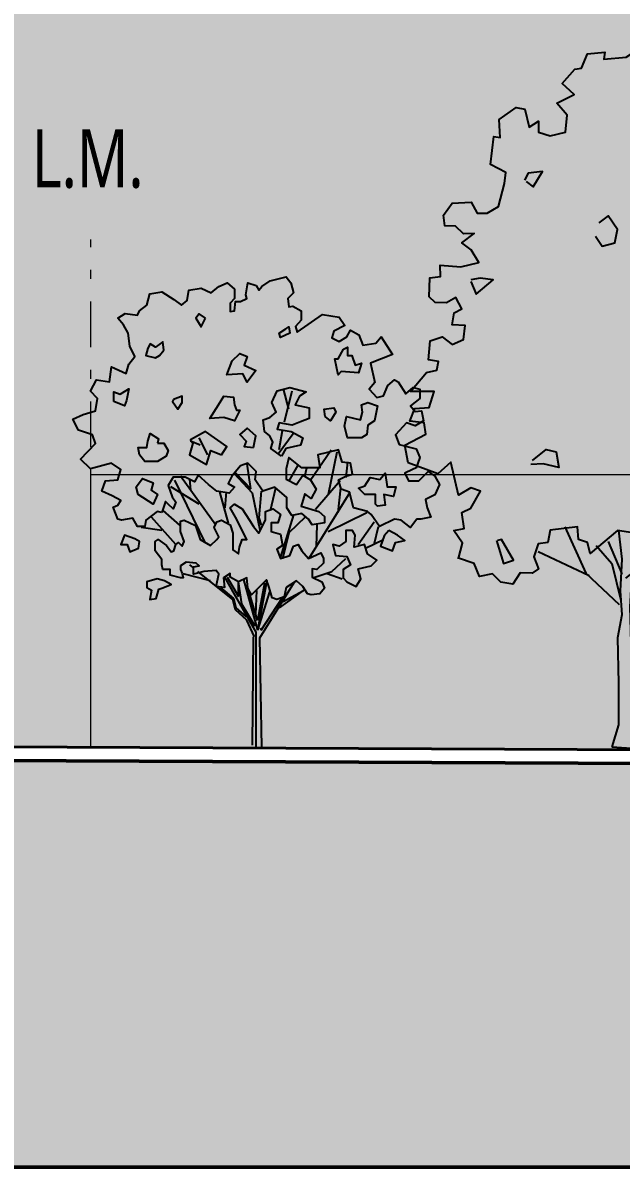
# Model space of a CAD drawing. Header units: millimetres. Extents: x -71 to 10084, y -63 to 6230.
# Drawn here: x 5853.34 to 5859.92, y 4072.01 to 4084.59 of the extents above; entities that cross this region are included whole.
import ezdxf

# ---------------------------------------------------------------- set-up
doc = ezdxf.new("R2010")
doc.units = ezdxf.units.MM
doc.linetypes.add('TRAZO_Y_PUNTO', pattern=[1, 0.5, -0.25, 0, -0.25])
for name, color, linetype, lineweight, true_color in [('HATCHS', 252, 'Continuous', 5, 0x898989), ('LINEA TIERRA', 18, 'Continuous', 50, 0x000000), ('MUROS', 18, 'Continuous', 40, 0x000000), ('TEXTO', 154, 'Continuous', 5, 0x004f9e), ('VISTA', 18, 'Continuous', 15, 0x000000), ('VISTA LEJOS', 8, 'Continuous', 5, 0x7a8581)]:
    doc.layers.add(name, color=color, linetype=linetype, lineweight=lineweight, true_color=true_color)
doc.layers.add('MEDIANERA', color=30, linetype='TRAZO_Y_PUNTO', lineweight=20)
doc.styles.add('COTAS', font='Yu Gothic.ttf', dxfattribs={"width": 0.75})

# ---------------------------------------------------------------- blocks, each defined once
blk = doc.blocks.new('A$C1DFE790B')
at = {"layer": 'HATCHS', "true_color": 0xa3b39e, "transparency": 33554559}
h = blk.add_hatch(color=253, dxfattribs=at)
h.dxf.hatch_style = 1
h.paths.add_polyline_path([(826.6, 1100.9), (811.7, 1083.4), (776.7, 1078.3), (766.5, 1106), (743.9, 1118.4), (734, 1100.9), (714, 1088.5), (693.9, 1098.3), (699.1, 1115.8), (728.9, 1131.2), (714, 1153.4), (668.8, 1161), (601.4, 1113.2), (596.3, 1128.2), (611.6, 1145.7), (611.6, 1170.9), (589, 1183.2), (578.8, 1181.1), (576.2, 1203.3), (591.6, 1218.6), (583.9, 1245.9), (571.1, 1261.3), (528.9, 1251.1), (506.3, 1236.1), (498.6, 1225.9), (490.9, 1238.7), (468.7, 1245.9), (463.6, 1213.5), (466.2, 1203.3), (448.7, 1196), (435.9, 1196), (433.3, 1170.9), (421, 1168.3), (421, 1190.9), (433.3, 1203.3), (433.3, 1228.5), (413.3, 1245.9), (390.7, 1236.1), (370.6, 1218.6), (343.3, 1231), (310.5, 1225.9), (305.8, 1198.6), (290.5, 1185.8), (270.4, 1201.1), (238, 1221.2), (205.6, 1216.1), (197.9, 1185.8), (177.9, 1170.9), (172.7, 1158.5), (140.3, 1163.2), (120.3, 1150.8), (135.2, 1133.3), (148, 1110.7), (152.7, 1075.7), (165.5, 1048), (150.1, 1027.9), (142.9, 1002.7), (102.8, 1020.7), (97.7, 980.5), (62.7, 985.2), (47.3, 955.4), (65.3, 935.3), (60.1, 902.5), (27.3, 892.6), (0, 880.3), (14.9, 850), (52.5, 837.6), (60.1, 815), (20, 772.3), (47.3, 747.1), (102.8, 762.1), (128, 744.6), (120.3, 717.3), (87.4, 714.7), (77.6, 687), (105.4, 674.6), (128, 661.8), (120.3, 649.4), (107.9, 644.3), (120.3, 611.9), (130.1, 609.3), (160.4, 614.4), (172.7, 591.8), (192.8, 591.8), (195.3, 609.3), (225.6, 631.9), (238, 629.4), (248.3, 659.2), (255.5, 652), (268.3, 639.2), (275.5, 657.1), (265.7, 672), (255.5, 701.9), (268.3, 724.5), (300.7, 724.5), (325.9, 712.2), (335.7, 729.6), (363.4, 704.5), (386, 687), (418.4, 681.9), (433.3, 697.2), (415.9, 707), (426.1, 727.1), (448.7, 754.8), (468.7, 762.1), (490.9, 739.5), (488.8, 717.3), (508.8, 687), (541.3, 697.2), (573.7, 669.5), (573.7, 641.7), (586.5, 621.7), (613.8, 626.8), (631.7, 611.9), (641.5, 596.9), (673.9, 601.6), (673.9, 619.1), (659, 631.9), (611.6, 646.9), (621.4, 679.3), (638.9, 666.9), (651.7, 692.1), (636.4, 717.3), (616.3, 729.6), (598.8, 704.5), (571.1, 719.4), (571.1, 747.1), (578.8, 777.4), (613.8, 749.7), (659.4, 749.7), (661.2, 752.3), (656.4, 784.7), (711.9, 797.5), (721.7, 764.6), (744.3, 762.1), (749.4, 732.2), (731.9, 727.1), (711.9, 717.3), (719.1, 692.1), (743, 684), (742.1, 682.6), (752, 641.7), (789.5, 631.9), (799.3, 624.3), (821.9, 591.8), (862, 611.9), (879.5, 609.3), (904.6, 589.3), (922.1, 611.9), (932.4, 611.9), (959.7, 617), (949.9, 641.7), (944.7, 664.4), (969.9, 677.2), (982.3, 704.5), (969.9, 727.1), (952.4, 739.5), (927.3, 714.7), (899.5, 714.7), (889.7, 734.8), (909.8, 744.6), (919.6, 749.7), (929.8, 777.4), (919.6, 800.1), (874.4, 812.4), (864.6, 837.6), (894.4, 870), (917, 862.4), (939.6, 875.2), (934.5, 902.5), (917, 900.3), (904.6, 915.3), (929.8, 935.3), (929.8, 960.5), (912.3, 965.2), (892.3, 947.7), (872.2, 980.5), (862, 985.2), (844.5, 970.3), (832.1, 942.6), (814.2, 937.9), (794.2, 960.5), (809.5, 978), (797.2, 1030), (856.9, 1053.1)])
h.paths.add_polyline_path([(344, 1127.8), (329.7, 1150.7), (338.3, 1162.2), (355.5, 1150.7)], flags=16)
h.paths.add_polyline_path([(427.1, 1036.1), (447.1, 1056.2), (467.2, 1047.6), (458.6, 1024.7), (490.1, 1010.3), (467.2, 978.8), (455.7, 1001.7), (412.7, 998.9)], flags=16)
h.paths.add_polyline_path([(243.8, 1064.8), (232.3, 1050.4), (220.9, 1044.7), (195.1, 1050.4), (200.8, 1070.5), (206.5, 1082), (220.9, 1073.4), (240.9, 1087.7)], flags=16)
h.paths.add_polyline_path([(404.1, 941.6), (429.9, 938.7), (432.8, 918.7), (438.5, 904.3), (447.1, 904.3), (432.8, 875.7), (404.1, 884.3), (366.9, 881.4), (389.8, 918.7)], flags=16)
h.paths.add_polyline_path([(292.5, 941.6), (292.5, 924.4), (281, 907.2), (266.7, 927.3), (269.6, 933)], flags=16)
h.paths.add_polyline_path([(553.1, 1110.6), (570.2, 1122.1), (578.8, 1127.8), (581.7, 1110.6), (555.9, 1099.2)], flags=16)
h.paths.add_polyline_path([(355.5, 847), (412.7, 806.9), (398.4, 784), (369.8, 795.5), (358.3, 758.2), (312.5, 784), (321.1, 815.5), (315.4, 824.1)], flags=16)
h.paths.add_polyline_path([(547.3, 955.9), (581.7, 964.5), (624.7, 953), (607.5, 941.6), (596, 918.7), (633.3, 910.1), (633.3, 881.4), (610.3, 872.8), (587.4, 864.2), (553.1, 870), (547.3, 852.8), (584.6, 847), (616.1, 829.8), (610.3, 809.8), (570.2, 801.2), (558.8, 781.1), (530.2, 801.2), (535.9, 818.4), (527.3, 835.6), (513, 847), (510.1, 878.6), (527.3, 884.3), (544.5, 898.6), (533, 924.4)], flags=16)
h.paths.add_polyline_path([(149.3, 961.6), (143.5, 930.1), (137.8, 915.8), (109.2, 927.3), (109.2, 953), (126.4, 947.3)], flags=16)
h.paths.add_polyline_path([(467.2, 855.6), (490.1, 835.6), (484.3, 804.1), (458.6, 806.9), (464.3, 821.3), (447.1, 838.4)], flags=16)
h.paths.add_polyline_path([(229.5, 827), (226.6, 815.5), (243.8, 815.5), (255.2, 795.5), (249.5, 781.1), (226.6, 766.8), (192.2, 766.8), (177.9, 784), (175, 804.1), (198, 804.1), (200.8, 821.3), (206.5, 841.3)], flags=16)
h.paths.add_polyline_path([(702, 1041.9), (710.6, 1041.9), (724.9, 1067.6), (736.3, 1073.4), (736.3, 1050.4), (747.8, 1050.4), (756.4, 1024.7), (773.6, 1030.4), (765, 1004.6), (719.2, 1007.5), (710.6, 998.9)], flags=16)
h.paths.add_polyline_path([(671.8, 494.1), (671.8, 506.5), (664.1, 521.4), (631.7, 506.5), (613.8, 526.5), (604, 544), (591.6, 538.9), (581.3, 514.2), (556.2, 506.5), (546.4, 531.7), (561.3, 541.5), (556.2, 571.8), (531, 579), (531, 601.6), (548.9, 601.6), (556.2, 624.3), (536.1, 639.2), (516.1, 631.9), (516.1, 609.3), (498.6, 574.3), (483.7, 591.8), (473.4, 609.3), (453.4, 639.2), (433.3, 652), (421, 641.7), (435.9, 617), (466.2, 556.8), (453.4, 556.8), (446.1, 536.8), (443.6, 518.9), (428.7, 529.1), (428.7, 546.6), (428.7, 574.3), (421, 596.9), (398.4, 609.3), (386, 604.2), (378.3, 589.3), (390.7, 564.1), (386, 556.8), (368.5, 541.5), (340.8, 556.8), (328.4, 594.4), (298.1, 609.3), (288.3, 606.8), (288.3, 579), (298.1, 551.7), (293, 538.9), (283.2, 549.2), (275.5, 544), (270.4, 526.5), (263.2, 524), (250.4, 541.5), (228.2, 556.8), (220.5, 551.7), (220.5, 526.5), (238, 503.9), (238, 489), (240.6, 476.6), (260.6, 476.6), (260.6, 461.3), (288.3, 454), (295.6, 454), (293, 466.4), (288.3, 476.6), (288.3, 486.4), (303.3, 496.7), (330.6, 494.1), (338.2, 486.4), (323.3, 483.9), (323.3, 463.8), (350.6, 471.5), (383.4, 474.1), (390.7, 463.8), (383.7, 432.3), (385.1, 431.2), (406, 428.8), (403.5, 454), (421, 466.4), (421, 456.6), (443.6, 443.8), (466.2, 454), (468.7, 426.3), (478.6, 408.8), (501.2, 431.4), (518.6, 448.9), (526.3, 428.8), (533.6, 401.1), (546.4, 396.4), (566.4, 403.7), (571.1, 428.8), (598.8, 446.3), (616.3, 431.4), (629.1, 411.3), (638.9, 408.8), (661.5, 411.3), (673.9, 426.3), (666.7, 443.8), (641.5, 456.6), (641.5, 478.8), (653.9, 476.6)])
h.paths.add_polyline_path([(789.5, 518.9), (781.8, 544), (754.1, 536.8), (756.6, 569.2), (749.4, 581.6), (731.9, 581.6), (731.9, 551.7), (714, 538.9), (696.5, 544), (704.2, 514.2), (734, 511.6), (744.3, 489), (724.2, 476.6), (724.2, 454), (734, 443.8), (759.2, 431.4), (772, 451.4), (764.3, 478.8), (799.3, 486.4), (814.2, 501.4)])
h.paths.add_polyline_path([(864.6, 549.2), (889.7, 554.3), (869.7, 569.2), (847.1, 581.6), (834.3, 566.7), (824.5, 538.9), (856.9, 526.5)])
h.paths.add_polyline_path([(263.2, 436.5), (245.7, 446.3), (225.6, 451.4), (197.9, 443.8), (197.9, 428.8), (210.3, 421.1), (205.6, 396.4), (223.1, 398.5), (230.3, 423.7), (238, 426.3)])
h.paths.add_polyline_path([(177.9, 551.7), (165.5, 559), (137.8, 569.2), (128, 544), (145.4, 544), (152.7, 524), (175.3, 534.2)])
for p, q in [((578.8, 907.2), (564.5, 961.6)), ((567.4, 872.8), (587.4, 955.9)), ((361.2, 784), (338.3, 829.8)), ((550.2, 786.9), (590.3, 841.3)), ((553.1, 798.3), (561.7, 849.9)), ((341.1, 809.8), (315.4, 821.3)), ((635.9, 715.1), (691.8, 797.5)), ((685, 678.9), (708.5, 792.4)), ((435.1, 736.9), (476.4, 693)), ((476.4, 693), (467, 759.9)), ((579.1, 712.4), (604.1, 756.7)), ((621.9, 726.6), (627.2, 749.3)), ((732.7, 723.9), (737, 765.5)), ((355.3, 547.3), (273.4, 716.4)), ((382.8, 595.8), (287.9, 726.7)), ((315.6, 689.5), (313.5, 718.9)), ((481.5, 681.4), (432.5, 734.3)), ((650.4, 638.8), (716.1, 715.1)), ((338.7, 652), (261.9, 698.5)), ((416.9, 600.7), (393.9, 684.6)), ((408.2, 641.7), (411.9, 685.2)), ((502, 582), (481.5, 681.4)), ((504.6, 686.6), (498.2, 615.7)), ((529.3, 634.9), (543.4, 695.5)), ((633.5, 507.3), (743, 684)), ((711, 629.8), (717.8, 695.6)), ((275.5, 544), (210.3, 617)), ((286.3, 595.7), (241.9, 635.2)), ((498.2, 615.7), (504.6, 595.2)), ((556.4, 508.2), (592.4, 623.4)), ((579.2, 575.6), (623.1, 618.3)), ((684.1, 579), (788.2, 629.4)), ((238, 581.6), (183, 589.3)), ((653, 538.5), (654.3, 596.5)), ((764.3, 544), (807, 604.2)), ((807, 544), (819.3, 591.8)), ((562.6, 506.1), (579.2, 575.6)), ((784.4, 534.2), (832.1, 556.8)), ((693.9, 471.1), (731.9, 506.5)), ((368.5, 446.3), (295.2, 465.5)), ((321.8, 481.9), (313.1, 489)), ((375.8, 438.6), (335.1, 471.3)), ((645.3, 455.7), (693.9, 471.1)), ((681.6, 466.4), (721.7, 451.4)), ((428.7, 396.4), (375.8, 438.6)), ((490.9, 308.5), (406.9, 456.4)), ((413.3, 456.6), (444, 404.1)), ((442.7, 443.8), (451.7, 384.5)), ((444, 404.1), (444, 446.3)), ((495.6, 314), (458.4, 449.8)), ((513.5, 439.9), (494.3, 339.6)), ((495.6, 314), (521, 447.8)), ((501.2, 293.6), (592.9, 441.7)), ((431.2, 399), (396.7, 428.4)), ((494.3, 339.6), (471.3, 418.2)), ((490.5, 356.3), (493.1, 420.7)), ((495.6, 314), (527.7, 416.5)), ((504.6, 314), (561.3, 401.5)), ((553.6, 373.8), (620.6, 422)), ((563.9, 391.3), (618, 420.7)), ((435.9, 368.7), (428.7, 396.4)), ((437.6, 374.2), (431.2, 399)), ((466.2, 340.9), (435.9, 368.7)), ((464.9, 349.9), (437.6, 374.2)), ((451.7, 384.5), (487.9, 325.6)), ((486.2, 296.1), (466.2, 340.9)), ((490.9, 0), (490.9, 308.5)), ((502, 319.2), (504.6, 314)), ((481.1, 5.1), (483.7, 296.1)), ((506.3, 0), (501.2, 293.6))]:
    blk.add_line(p, q)
for points in [[(238, 629.4), (225.6, 631.9), (195.3, 609.3), (192.8, 591.8), (172.7, 591.8), (160.4, 614.4), (130.1, 609.3), (120.3, 611.9), (107.9, 644.3), (120.3, 649.4), (128, 661.8), (105.4, 674.6), (77.6, 687), (87.4, 714.7), (120.3, 717.3), (128, 744.6), (102.8, 762.1), (47.3, 747.1), (20, 772.3), (60.1, 815), (52.5, 837.6), (14.9, 850), (0, 880.3), (27.3, 892.6), (60.1, 902.5), (65.3, 935.3), (47.3, 955.4), (62.7, 985.2), (97.7, 980.5), (102.8, 1020.7), (142.9, 1002.7), (150.1, 1027.9), (165.5, 1048), (152.7, 1075.7), (148, 1110.7), (135.2, 1133.3), (120.3, 1150.8), (140.3, 1163.2), (172.7, 1158.5), (177.9, 1170.9), (197.9, 1185.8), (205.6, 1216.1), (238, 1221.2), (270.4, 1201.1), (290.5, 1185.8), (305.8, 1198.6), (310.5, 1225.9), (343.3, 1231), (370.6, 1218.6), (390.7, 1236.1), (413.3, 1245.9), (433.3, 1228.5), (433.3, 1203.3), (421, 1190.9), (421, 1168.3), (433.3, 1170.9), (435.9, 1196), (448.7, 1196), (466.2, 1203.3), (463.6, 1213.5), (468.7, 1245.9), (490.9, 1238.7), (498.6, 1225.9), (506.3, 1236.1), (528.9, 1251.1), (571.1, 1261.3), (583.9, 1245.9), (591.6, 1218.6), (576.2, 1203.3), (578.8, 1181.1), (589, 1183.2), (611.6, 1170.9), (611.6, 1145.7), (596.3, 1128.2), (601.4, 1113.2), (668.8, 1161), (714, 1153.4), (728.9, 1131.2), (699.1, 1115.8), (693.9, 1098.3), (714, 1088.5), (734, 1100.9), (743.9, 1118.4), (766.5, 1106), (776.7, 1078.3), (811.7, 1083.4), (826.6, 1100.9), (856.9, 1053.1), (797.2, 1030), (809.5, 978), (794.2, 960.5), (814.2, 937.9), (832.1, 942.6), (844.5, 970.3), (862, 985.2), (872.2, 980.5), (892.3, 947.7), (912.3, 965.2), (929.8, 960.5), (929.8, 935.3), (904.6, 915.3), (917, 900.3), (934.5, 902.5), (939.6, 875.2), (917, 862.4), (894.4, 870), (864.6, 837.6), (874.4, 812.4), (919.6, 800.1), (929.8, 777.4), (919.6, 749.7), (909.8, 744.6), (889.7, 734.8), (899.5, 714.7), (927.3, 714.7), (952.4, 739.5), (969.9, 727.1), (982.3, 704.5), (969.9, 677.2), (944.7, 664.4), (949.9, 641.7), (959.7, 617), (932.4, 611.9), (922.1, 611.9), (904.6, 589.3), (879.5, 609.3), (862, 611.9), (821.9, 591.8), (799.3, 624.3), (799.3, 624.3), (789.5, 631.9), (752, 641.7), (741.7, 684.4), (719.1, 692.1), (711.9, 717.3), (731.9, 727.1), (749.4, 732.2), (744.3, 762.1), (721.7, 764.6), (711.9, 797.5), (656.4, 784.7), (661.5, 749.7), (613.8, 749.7), (578.8, 777.4), (571.1, 747.1), (571.1, 719.4), (598.8, 704.5), (616.3, 729.6), (636.4, 717.3), (651.7, 692.1), (638.9, 666.9), (621.4, 679.3), (611.6, 646.9), (659, 631.9), (673.9, 619.1), (673.9, 601.6), (641.5, 596.9), (631.7, 611.9), (613.8, 626.8), (586.5, 621.7), (573.7, 641.7), (573.7, 669.5), (541.3, 697.2), (508.8, 687), (488.8, 717.3), (490.9, 739.5), (468.7, 762.1), (448.7, 754.8), (426.1, 727.1), (415.9, 707), (433.3, 697.2), (418.4, 681.9), (386, 687), (363.4, 704.5), (335.7, 729.6), (325.9, 712.2), (300.7, 724.5), (268.3, 724.5), (255.5, 701.9), (265.7, 672), (275.5, 657.1), (268.3, 639.2), (255.5, 652), (248.3, 659.2), (238, 629.4)], [(355.5, 1150.7), (338.3, 1162.2), (329.7, 1150.7), (344, 1127.8)], [(570.2, 1122.1), (578.8, 1127.8), (581.7, 1110.6), (555.9, 1099.2), (553.1, 1110.6)], [(243.8, 1064.8), (240.9, 1087.7), (220.9, 1073.4), (206.5, 1082), (200.8, 1070.5), (195.1, 1050.4), (220.9, 1044.7), (232.3, 1050.4)], [(427.1, 1036.1), (447.1, 1056.2), (467.2, 1047.6), (458.6, 1024.7), (490.1, 1010.3), (467.2, 978.8), (455.7, 1001.7), (412.7, 998.9)], [(724.9, 1067.6), (736.3, 1073.4), (736.3, 1050.4), (747.8, 1050.4), (756.4, 1024.7), (773.6, 1030.4), (765, 1004.6), (719.2, 1007.5), (710.6, 998.9), (702, 1041.9), (710.6, 1041.9)], [(109.2, 927.3), (109.2, 953), (126.4, 947.3), (149.3, 961.6), (143.5, 930.1), (137.8, 915.8)], [(558.8, 781.1), (530.2, 801.2), (535.9, 818.4), (527.3, 835.6), (513, 847), (510.1, 878.6), (527.3, 884.3), (544.5, 898.6), (533, 924.4), (547.3, 955.9), (581.7, 964.5), (624.7, 953), (607.5, 941.6), (596, 918.7), (633.3, 910.1), (633.3, 881.4), (610.3, 872.8), (587.4, 864.2), (553.1, 870), (547.3, 852.8), (584.6, 847), (616.1, 829.8), (610.3, 809.8), (570.2, 801.2)], [(269.6, 933), (266.7, 927.3), (281, 907.2), (292.5, 924.4), (292.5, 941.6)], [(389.8, 918.7), (404.1, 941.6), (429.9, 938.7), (432.8, 918.7), (438.5, 904.3), (447.1, 904.3), (432.8, 875.7), (404.1, 884.3), (366.9, 881.4)], [(727.8, 861.4), (733.5, 887.1), (770.7, 878.6), (776.4, 898.6), (773.6, 918.7), (790.8, 924.4), (816.5, 915.8), (807.9, 875.7), (790.8, 864.2), (787.9, 838.4), (773.6, 829.8), (736.3, 829.8)], [(676.2, 887.1), (673.3, 907.2), (699.1, 910.1), (704.8, 898.6), (690.5, 875.7)], [(226.6, 815.5), (243.8, 815.5), (255.2, 795.5), (249.5, 781.1), (226.6, 766.8), (192.2, 766.8), (177.9, 784), (175, 804.1), (198, 804.1), (200.8, 821.3), (206.5, 841.3), (229.5, 827)], [(398.4, 784), (412.7, 806.9), (355.5, 847), (315.4, 824.1), (321.1, 815.5), (312.5, 784), (358.3, 758.2), (369.8, 795.5)], [(484.3, 804.1), (490.1, 835.6), (467.2, 855.6), (447.1, 838.4), (464.3, 821.3), (458.6, 806.9)], [(175, 678), (169.3, 698.1), (186.5, 721), (215.1, 709.5), (209.4, 689.5), (226.6, 678), (215.1, 652.2)], [(782.2, 700.9), (796.5, 723.8), (822.3, 718.1), (836.6, 735.3), (842.3, 698.1), (865.2, 698.1), (859.5, 672.3), (833.7, 678), (836.6, 649.4), (816.5, 646.5), (810.8, 652.2), (810.8, 678), (782.2, 678), (765, 695.2)], [(330.6, 494.1), (303.3, 496.7), (288.3, 486.4), (288.3, 476.6), (293, 466.4), (295.6, 454), (288.3, 454), (260.6, 461.3), (260.6, 476.6), (240.6, 476.6), (238, 489), (238, 503.9), (220.5, 526.5), (220.5, 551.7), (228.2, 556.8), (250.4, 541.5), (263.2, 524), (270.4, 526.5), (275.5, 544), (283.2, 549.2), (293, 538.9), (298.1, 551.7), (288.3, 579), (288.3, 606.8), (298.1, 609.3), (328.4, 594.4), (340.8, 556.8), (368.5, 541.5), (386, 556.8), (390.7, 564.1), (378.3, 589.3), (386, 604.2), (398.4, 609.3), (421, 596.9), (428.7, 574.3), (428.7, 546.6), (428.7, 529.1), (443.6, 518.9), (446.1, 536.8), (453.4, 556.8), (466.2, 556.8), (435.9, 617), (421, 641.7), (433.3, 652), (453.4, 639.2), (473.4, 609.3), (483.7, 591.8), (498.6, 574.3), (516.1, 609.3), (516.1, 631.9), (536.1, 639.2), (556.2, 624.3), (548.9, 601.6), (531, 601.6), (531, 579), (556.2, 571.8), (561.3, 541.5), (546.4, 531.7), (556.2, 506.5), (581.3, 514.2), (591.6, 538.9), (604, 544), (613.8, 526.5), (631.7, 506.5), (664.1, 521.4), (671.8, 506.5), (671.8, 494.1), (653.9, 476.6), (641.5, 478.8), (641.5, 456.6), (666.7, 443.8), (673.9, 426.3), (661.5, 411.3), (638.9, 408.8), (629.1, 411.3), (616.3, 431.4), (598.8, 446.3), (571.1, 428.8), (566.4, 403.7), (546.4, 396.4), (533.6, 401.1), (526.3, 428.8), (518.6, 448.9), (501.2, 431.4), (478.6, 408.8), (468.7, 426.3), (466.2, 454), (443.6, 443.8), (421, 456.6), (421, 466.4), (403.5, 454), (406, 428.8), (383.4, 431.4), (390.7, 463.8), (383.4, 474.1), (350.6, 471.5), (323.3, 463.8), (323.3, 483.9), (338.2, 486.4)], [(165.5, 559), (137.8, 569.2), (128, 544), (145.4, 544), (152.7, 524), (175.3, 534.2), (177.9, 551.7)], [(756.6, 569.2), (749.4, 581.6), (731.9, 581.6), (731.9, 551.7), (714, 538.9), (696.5, 544), (704.2, 514.2), (734, 511.6), (744.3, 489), (724.2, 476.6), (724.2, 454), (734, 443.8), (759.2, 431.4), (772, 451.4), (764.3, 478.8), (799.3, 486.4), (814.2, 501.4), (789.5, 518.9), (781.8, 544), (754.1, 536.8)], [(847.1, 581.6), (834.3, 566.7), (824.5, 538.9), (856.9, 526.5), (864.6, 549.2), (889.7, 554.3), (869.7, 569.2)], [(245.7, 446.3), (225.6, 451.4), (197.9, 443.8), (197.9, 428.8), (210.3, 421.1), (205.6, 396.4), (223.1, 398.5), (230.3, 423.7), (238, 426.3), (263.2, 436.5)]]:
    blk.add_lwpolyline(points, close=True)
blk = doc.blocks.new('A$C19F70E61')
at = {"true_color": 0xa3b39e, "transparency": 33554559}
h = blk.add_hatch(color=253, dxfattribs=at)
h.dxf.hatch_style = 1
h.paths.add_polyline_path([(653, 745.1), (657.1, 765.6), (620.2, 763.9), (606.3, 754.1), (589.1, 759), (588.2, 783.6), (560.3, 780.3), (576.8, 821.4), (574.3, 843.5), (589.9, 840.2), (598.1, 860.7), (574.3, 868.9), (571.8, 890.3), (586.6, 899.3), (571.8, 919.8), (536.6, 923.1), (533.3, 950.1), (482.4, 941.1), (468.5, 953.4), (488.2, 973.9), (480.8, 990.3), (460.3, 988.7), (452.9, 1014.1), (466, 1019.9), (451.2, 1038.7), (428.3, 1037.9), (422.5, 1028.9), (385.6, 1024.8), (387.3, 1043.7), (379.9, 1060.9), (346.2, 1038.7), (312.6, 1035.5), (314.3, 1046.1), (288, 1043.7), (279, 1022.3), (269.1, 1020.7), (250.3, 999.4), (268.3, 983), (242.1, 969.8), (257.6, 951.8), (255.2, 926.4), (232.2, 920.6), (215, 926.4), (215, 942.8), (201, 933.7), (194.5, 960.8), (181.4, 963.3), (155.9, 945.2), (157.6, 918.2), (147.7, 919.8), (142.8, 878), (165.8, 865.7), (164.1, 849.2), (155.1, 814.8), (137.9, 804.9), (123.1, 804.9), (114.1, 821.4), (85.4, 819.7), (72.3, 801.7), (74.7, 786.1), (90.3, 785.3), (102.6, 773.8), (118.2, 774.6), (100.1, 760.7), (114.1, 750), (125.6, 731.1), (98.5, 724.6), (67.3, 727), (68.2, 709.8), (51.8, 708.2), (50.9, 679.4), (60, 671.2), (77.2, 670.4), (91.1, 678.6), (100.1, 661.4), (88.7, 655.7), (85.4, 637.6), (105.1, 636.8), (102.6, 615.5), (85.4, 608.1), (70.6, 619.6), (52.6, 613.8), (50.1, 585.1), (64.9, 582.6), (62.4, 569.5), (46.8, 566.2), (23, 537.5), (58.3, 537.5), (50.9, 513.7), (29.6, 512.1), (22.2, 493.2), (43.5, 490.8), (46, 473.5), (14.8, 457.1), (19.8, 430.9), (64.1, 414.5), (83.7, 431.7), (95.2, 382.5), (113.3, 393.2), (128, 388.2), (113.3, 362.8), (100.1, 356.2), (103.4, 332.4), (87.8, 329.2), (101, 310.3), (95.3, 287.6), (118.2, 279.9), (126.4, 260.3), (146.1, 264.4), (158.4, 252.1), (176.4, 248.8), (187.1, 266), (205.1, 265.2), (215, 271.7), (207.6, 289.8), (214.2, 309.5), (228.9, 311.1), (232.2, 330), (273.2, 334.9), (274.9, 316), (288, 311.1), (292.1, 294.7), (333.1, 329.2), (356.1, 325.9), (379.1, 338.2), (398.7, 322.6), (403.7, 339), (420.9, 339), (422.5, 330), (436.5, 322.6), (439.8, 306.2), (472.6, 313.6), (480.8, 302.1), (478.3, 287.3), (490.6, 272.6), (521.8, 285.7), (520.1, 298), (533.3, 311.1), (557.1, 316), (562, 289.8), (584.1, 292.3), (589.9, 312.8), (606.3, 310.3), (612, 296.4), (639.9, 297.2), (642.4, 317.7), (635.8, 341.5), (636.6, 367.7), (653.9, 381.7), (634.2, 398.1), (621, 392.3), (613.7, 420.2), (628.4, 426.8), (622.7, 435.8), (658.8, 455.5), (653, 470.3), (671.9, 467.8), (660.4, 504.7), (641.6, 508), (631.7, 525.2), (665.3, 526), (667.8, 542.4), (691.6, 553.1), (693.2, 571.2), (663.7, 580.2), (678.5, 599.1), (669.4, 617.9), (652.2, 622.8), (635.8, 611.4), (621, 633.5), (603.8, 631.9), (611.2, 664.7), (648.1, 674.5), (659.6, 709.8), (679.3, 717.2)])
h.paths.add_polyline_path([(605.1, 555.6), (621, 558), (610.4, 539.2)], flags=16)
h.paths.add_polyline_path([(525.9, 476.8), (546.4, 480.9), (542.3, 458.8), (526.6, 458.8)], flags=16)
blk.add_line((324.9, 5.1), (361, 2.7))
for points in [[(95.2, 287.3), (101, 310.3), (87.8, 329.2), (103.4, 332.4), (100.1, 356.2), (113.3, 362.8), (128, 388.2), (113.3, 393.2), (95.2, 382.5), (83.7, 431.7), (64.1, 414.5), (19.8, 430.9), (14.8, 457.1), (46, 473.5), (43.5, 490.8), (22.2, 493.2), (29.6, 512.1), (50.9, 513.7), (58.3, 537.5), (23, 537.5), (46.8, 566.2), (62.4, 569.5), (64.9, 582.6), (50.1, 585.1), (52.6, 613.8), (70.6, 619.6), (85.4, 608.1), (102.6, 615.5), (105.1, 636.8), (85.4, 637.6), (88.7, 655.7), (100.1, 661.4), (91.1, 678.6), (77.2, 670.4), (60, 671.2), (50.9, 679.4), (51.8, 708.2), (68.2, 709.8), (67.3, 727), (98.5, 724.6), (125.6, 731.1), (114.1, 750), (100.1, 760.7), (118.2, 774.6), (102.6, 773.8), (90.3, 785.3), (74.7, 786.1), (72.3, 801.7), (85.4, 819.7), (114.1, 821.4), (123.1, 804.9), (137.9, 804.9), (155.1, 814.8), (164.1, 849.2), (165.8, 865.7), (142.8, 878), (147.7, 919.8), (157.6, 918.2), (155.9, 945.2), (181.4, 963.3), (194.5, 960.8), (201, 933.7), (215, 942.8), (215, 926.4), (232.2, 920.6), (255.2, 926.4), (257.6, 951.8), (242.1, 969.8), (268.3, 983), (250.3, 999.4), (269.1, 1020.7), (279, 1022.3), (288, 1043.7), (314.3, 1046.1), (312.6, 1035.5), (346.2, 1038.7), (379.9, 1060.9), (387.3, 1043.7), (385.6, 1024.8), (422.5, 1028.9), (428.3, 1037.9), (451.2, 1038.7), (466, 1019.9), (452.9, 1014.1), (460.3, 988.7), (480.8, 990.3), (488.2, 973.9), (468.5, 953.4), (482.4, 941.1), (533.3, 950.1), (536.6, 923.1), (571.8, 919.8), (586.6, 899.3), (571.8, 890.3), (574.3, 868.9), (598.1, 860.7), (589.9, 840.2), (574.3, 843.5), (576.8, 821.4), (560.3, 780.3), (588.2, 783.6), (589.1, 759), (606.3, 754.1), (620.2, 763.9), (657.1, 765.6), (653, 745.1), (679.3, 717.2), (659.6, 709.8), (648.1, 674.5), (611.2, 664.7), (603.8, 631.9), (621, 633.5), (635.8, 611.4), (652.2, 622.8), (669.4, 617.9), (678.5, 599.1), (663.7, 580.2), (693.2, 571.2), (691.6, 553.1), (667.8, 542.4), (665.3, 526), (631.7, 525.2), (641.6, 508), (660.4, 504.7)], [(432.4, 1001), (430.7, 970.7), (414.3, 976.4), (397.1, 963.3), (384, 963.3), (393.8, 1000.2), (433.2, 1003.5)], [(196.1, 852.5), (206.8, 844.3), (220.7, 867.3), (199.4, 864.8), (193.7, 854.2)], [(300.3, 770.5), (310.1, 755.7), (329, 760.7), (333.1, 780.3), (319.2, 800.8), (305.2, 790.2)], [(113.3, 702.4), (121.5, 683.5), (146.9, 704.9), (127.2, 707.3), (113.3, 704.9)], [(505.4, 683.5), (523.4, 679.4), (530.8, 704.9), (502.1, 690.9)], [(604.6, 557.2), (610.4, 539.2), (621, 558), (604.6, 555.6)], [(660.4, 504.7), (671.9, 467.8), (653, 470.3), (658.8, 455.5), (622.7, 435.8), (628.4, 426.8), (613.7, 420.2), (621, 392.3), (634.2, 398.1), (653.9, 381.7), (636.6, 367.7), (635.8, 341.5), (642.4, 317.7), (639.9, 297.2), (612, 296.4), (606.3, 310.3), (589.9, 312.8), (584.1, 292.3), (562, 289.8), (557.1, 316), (533.3, 311.1), (520.1, 298), (521.8, 285.7), (490.6, 272.6), (478.3, 287.3), (480.8, 302.1), (472.6, 313.6), (439.8, 306.2), (436.5, 322.6), (422.5, 330), (420.9, 339), (403.7, 339), (398.7, 322.6), (379.1, 338.2), (356.1, 325.9), (333.1, 329.2), (292.1, 294.7), (288, 311.1), (274.9, 316), (273.2, 334.9), (232.2, 330), (228.9, 311.1), (214.2, 309.5), (207.6, 289.8), (215, 271.7), (205.1, 265.2), (187.1, 266), (176.4, 248.8), (158.4, 252.1), (146.1, 264.4), (126.4, 260.3), (118.2, 279.9), (93.6, 288.2)], [(525.1, 458.8), (542.3, 458.8), (546.4, 480.9), (525.9, 476.8), (526.7, 457.1)], [(206, 434.2), (226.5, 450.6), (241.2, 447.3), (245.3, 423.5), (221.6, 429.2), (203.5, 428.4)], [(590.7, 383.3), (568.5, 389.9), (556.2, 371.8), (568.5, 360.3), (584.1, 380)], [(254.4, 334.9), (285.5, 265.2), (335.6, 218.4)], [(334.8, 329.2), (339.7, 286.5), (337.2, 238.9), (339.7, 202.8), (333.1, 168.4), (334.8, 100.3), (334.8, 38), (324.9, 5.1)], [(384.8, 327.5), (372.5, 297.2), (371.7, 276.7)], [(399.6, 298), (400.4, 310.3), (420.1, 335.7)], [(151.8, 314.4), (162.5, 279.9), (177.3, 284.9), (159.2, 316), (153.5, 314.4)], [(319.2, 312.8), (339.7, 264.4)], [(361, 2.7), (353.6, 24), (354.4, 124.9), (352, 215.1), (356.9, 301.3), (361, 325.1)], [(214.2, 298), (290.5, 261.9)], [(301.1, 307), (324.9, 279.9), (338, 225)], [(345.4, 257.8), (389.7, 293.1), (441.4, 308.7)], [(352.8, 223.3), (400.4, 280.8), (445.5, 305.4)], [(477.5, 296.4), (414.3, 287.3)]]:
    blk.add_lwpolyline(points)

msp = doc.modelspace()

# ---------------------------------------------------------------- hatches: boundary and pattern name
at = {"layer": 'HATCHS', "transparency": 33554661}
h = msp.add_hatch(dxfattribs=at)
h.set_pattern_fill('EARTH', color=256, scale=0.25, angle=45)
h.set_pattern_definition([(90, (0, 0), (-0.396875, 0.396875), [0.396875, -0.396875]), (90, (-0.14883, 0), (-0.396875, 0.396875), [0.396875, -0.396875]), (90, (-0.29766, 0), (-0.396875, 0.396875), [0.396875, -0.396875]), (180, (-0.34727, 0.0496), (-0.396875, -0.396875), [0.396875, -0.396875]), (180, (-0.34727, 0.19844), (-0.396875, -0.396875), [0.396875, -0.396875]), (180, (-0.34727, 0.34727), (-0.396875, -0.396875), [0.396875, -0.396875])])
h.paths.add_polyline_path([(6161.656, 4075.01), (5847.193, 4076.51), (5847.193, 4075.01), (5847.193, 4072.01), (6161.656, 4072.01)])
at = {"layer": 'VISTA', "transparency": 33554585}
h = msp.add_hatch(color=256, dxfattribs=at)
h.dxf.hatch_style = 1
h.set_gradient(color1=(194, 240, 234), color2=(228, 231, 231), rotation=273)
h.paths.add_polyline_path([(5912.767, 4085.348), (5947.875, 4085.348), (5947.875, 4076.18), (5957.015, 4076.136), (5957.014, 4075.939), (5967.011, 4075.939), (5967.012, 4076.089), (5987.514, 4075.991), (5987.514, 4084.841), (6002.561, 4084.841), (6002.561, 4075.919), (6026.681, 4075.841), (6026.681, 4084.841), (6041.727, 4084.841), (6041.684, 4075.733), (6061.371, 4075.639), (6061.372, 4084.841), (6076.375, 4084.841), (6076.375, 4075.567), (6091.029, 4075.497), (6091.074, 4084.841), (6106.118, 4084.841), (6106.118, 4075.425), (6122.451, 4075.347), (6122.511, 4087.841), (6137.558, 4087.841), (6137.498, 4075.276), (6143.646, 4075.246), (6143.645, 4075.096), (6156.315, 4075.036), (6156.315, 4075.186), (6161.656, 4075.186), (6161.23, 4075.574), (6161.656, 4075.574), (6161.656, 4114.971), (5847.193, 4114.971), (5847.193, 4078.355), (5847.861, 4078.01), (5847.193, 4078.01), (5847.193, 4076.51), (5851.588, 4076.489), (5851.588, 4076.639), (5861.25, 4076.593), (5861.293, 4085.593), (5896.402, 4085.593), (5896.402, 4076.426), (5912.767, 4076.348)])

# ---------------------------------------------------------------- linework, layer by layer
at = {"layer": 'LINEA TIERRA'}
for p, q in [((5847.193, 4076.51), (6161.656, 4075.01)), ((5847.193, 4072.01), (6161.656, 4072.01))]:
    msp.add_line(p, q, dxfattribs=at)
at = {"layer": 'MEDIANERA'}
msp.add_line((5854.088, 4076.627), (5854.088, 4082.208), dxfattribs=at)
at = {"layer": 'MUROS'}
msp.add_line((5957.014, 4076.136), (5851.588, 4076.639), dxfattribs=at)
at = {"layer": 'VISTA LEJOS'}
for p, q in [((5854.088, 4076.627), (5854.088, 4079.627)), ((5854.088, 4079.627), (5861.293, 4079.627))]:
    msp.add_line(p, q, dxfattribs=at)

# ---------------------------------------------------------------- block references
for name, p, xscale, yscale, zscale in [('A$C19F70E61', (5857.432, 4076.594), 0.007336180988892, 0.007336180988892, 0.007336180988892), ('A$C1DFE790B', (5853.892, 4076.627), 0.0040992143468804, 0.0040992143468804, 0.0040992143468804)]:
    msp.add_blockref(name, p, dxfattribs=dict(xscale=xscale, yscale=yscale, zscale=zscale))

# ---------------------------------------------------------------- texts
at = {"layer": 'TEXTO', "style": 'COTAS', "width": 0.75}
msp.add_text('L.M.', height=0.6391, dxfattribs=at).set_placement((5853.44, 4082.782))

doc.saveas('drawing.dxf')
